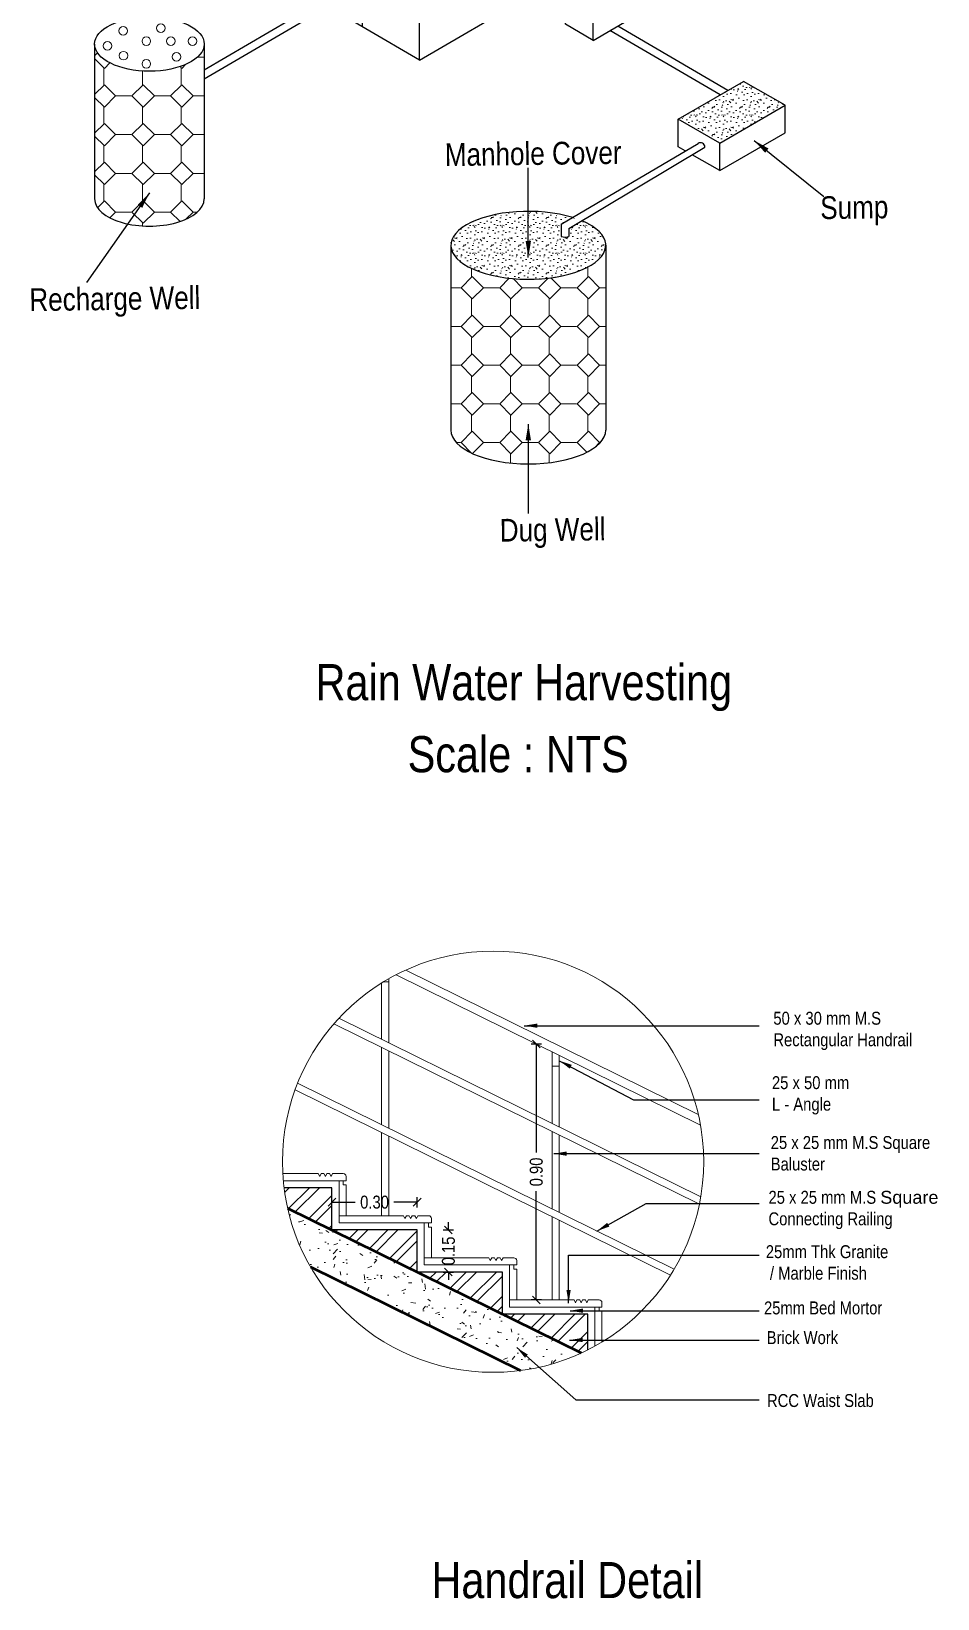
# Model space of a CAD drawing. Header units: metres. Extents: x -488 to 19274, y 1106 to 2071.
# Drawn here: x 19166.99 to 19175.76, y 1151.99 to 1167.17 of the extents above; entities that cross this region are included whole.
import ezdxf

# ---------------------------------------------------------------- set-up
doc = ezdxf.new("R2010")
doc.units = ezdxf.units.M
doc.header["$MEASUREMENT"] = 0
for name, color, linetype in [('arrow', 7, 'Continuous'), ('text', 6, 'Continuous'), ('WALL', 251, 'Continuous')]:
    doc.layers.add(name, color=color, linetype=linetype)
for name, color, linetype, lineweight in [('COL', 1, 'Continuous', 50), ('DA-Vehicles', 24, 'Continuous', 9), ('Dimenion', 24, 'Continuous', 13), ('Ele 5', 231, 'Continuous', 18), ('Hatch', 8, 'Continuous', 5), ('Leader', 30, 'Continuous', 5), ('Railing', 10, 'Continuous', 13)]:
    doc.layers.add(name, color=color, linetype=linetype, lineweight=lineweight)
doc.styles.get("Standard").update_dxf_attribs({"font": 'swissc.ttf', "height": 0.23})
doc.styles.add('STYLE4', font='arial.ttf')
doc.dimstyles.new('ND small', dxfattribs={"dimtxt": 0.15, "dimasz": 0.2, "dimexe": 0.15, "dimexo": 0, "dimgap": 0.1, "dimtad": 1, "dimzin": 0, "dimdsep": 46, "dimtxsty": 'STYLE4', "dimblk": 'OBLIQUE', "dimcen": 0.09, "dimclrd": 14, "dimclre": 14, "dimclrt": 7, "dimadec": 1, "dimazin": 0, "dimtfac": 1, "dimtofl": 0, "dimtmove": 1, "dimatfit": 3, "dimfxl": 0, "dimtolj": 1, "dimtzin": 0, "dimarcsym": 0})
doc.dimstyles.get("Standard").update_dxf_attribs({"dimtxt": 1, "dimasz": 0.18, "dimexe": 0.18, "dimexo": 0.0625, "dimgap": 0.09, "dimtad": 0, "dimtih": 1, "dimtoh": 1, "dimdec": 4, "dimzin": 0, "dimdsep": 46, "dimtxsty": 'Standard', "dimcen": 0.09, "dimadec": 0, "dimazin": 0, "dimtfac": 1, "dimtdec": 4, "dimtofl": 0, "dimtmove": 0, "dimatfit": 3, "dimfxl": 0, "dimtolj": 1, "dimtzin": 0, "dimarcsym": 0})
pattern_1 = [(0, (-156.892136906309, 158.7421730305815), (0, 0.3039213848969658), [0, -0.3039213848969658]), (0, (-156.8890976924603, 158.6358005458675), (0, 0.3039213848969658), [0, -0.3039213848969658]), (0, (-156.8799800509141, 158.7999180937119), (0, 0.3039213848969658), [0, -0.3039213848969658]), (338.1986, (-157.0380191710601, 158.7057024643939), (0.9117642376647086, -0.3039213576961994), [0.0327332449175579, -1.603933559781109]), (216.8699, (-157.0076270325698, 158.6935456089979), (0.9117641297159907, 0.6078428072562896), [0.0151960692448483, -1.50441085523998]), (130.6013, (-157.0197838879658, 158.6844279674511), (1.519607052507789, -1.823528010978329), [0.0280200320805758, -2.773996548517935]), (206.5651, (-157.1200779449818, 158.6479574012634), (-0.3039211289772003, -0.3039217828505272), [0.0067959860876811, -0.6727928971961076]), (326.3099, (-157.1261563726793, 158.6449181874144), (0.6078426353911303, -0.3039217904822396), [0.010958189453845, -1.08484616770418]), (108.4349, (-157.117038731134, 158.6388397597165), (-0.3039208996021998, 0.6078429018760266), [0.0096109059545968, -0.9514730032346106]), (225, (-156.9255682586481, 158.6175652627737), (-1e-16, -0.3039214789451199), [0.0128941686756387, -0.4169154048236541]), (0, (-156.9346859001953, 158.6084476212268), (0.3039213848969658, 0.3039213848969658), [0.018235283093818, -0.2856861018031478]), (135, (-156.9164506171009, 158.6084476212268), (-0.3039214789451199, 0), [0.0128941686756387, -0.4169154048236541]), (251.5651, (-156.9620388248349, 158.8120749491078), (0.3039208996022, 0.6078429018760263), [0.0096109059545967, -0.9514730032346068]), (0, (-156.9650780386846, 158.8029573075609), (0.3039213848969658, 0.3039213848969658), [0.0151960692448483, -0.2887253156521175]), (143.1301, (-156.9498819694399, 158.8029573075609), (-0.9117641297159907, 0.6078428072562903), [0.0151960692448483, -1.50441085523998]), (213.6900999999998, (-157.1231171588315, 158.8151141629567), (0.6078426353911301, 0.3039217904822396), [0.010958189453845, -1.084846167704179]), (341.5651, (-157.1322348003777, 158.8090357352588), (-0.6078429018760263, 0.3039208996022), [0.0192218119091935, -0.9418620972800136]), (126.8699, (-157.1139995172843, 158.8029573075609), (0.6078428072562896, -0.9117641297159907), [0.0151960692448483, -1.50441085523998]), (0, (-157.0349799572104, 158.8029573075609), (0, 0.3039213848969658), [0, -0.3039213848969658]), (0, (-157.117038731134, 158.7239377474876), (0, 0.3039213848969658), [0, -0.3039213848969658]), (0, (-157.0319407433617, 158.6114868350758), (0, 0.3039213848969658), [0, -0.3039213848969658]), (0, (-156.9498819694399, 158.7057024643939), (0, 0.3039213848969658), [0, -0.3039213848969658]), (0, (-157.0380191710601, 158.7573690998263), (0, 0.3039213848969658), [0, -0.3039213848969658]), (0, (-157.1048818757372, 158.7664867413733), (0, 0.3039213848969658), [0, -0.3039213848969658]), (0, (-157.0775289510966, 158.7482514582794), (0, 0.3039213848969658), [0, -0.3039213848969658]), (0, (-157.0896858064925, 158.6753103259041), (0, 0.3039213848969658), [0, -0.3039213848969658]), (0, (-157.162626938868, 158.6874671812999), (0, 0.3039213848969658), [0, -0.3039213848969658]), (0, (-157.1595877250183, 158.7573690998263), (0, 0.3039213848969658), [0, -0.3039213848969658]), (0, (-157.1687053665664, 158.8242318045037), (0, 0.3039213848969658), [0, -0.3039213848969658]), (0, (-157.0744897372478, 158.8363886598995), (0, 0.3039213848969658), [0, -0.3039213848969658]), (0, (-157.0076270325698, 158.8485455152954), (0, 0.3039213848969658), [0, -0.3039213848969658]), (0, (-156.9012545478563, 158.8363886598995), (0, 0.3039213848969658), [0, -0.3039213848969658]), (0, (-156.9741956802318, 158.7421730305815), (0, 0.3039213848969658), [0, -0.3039213848969658]), (0, (-157.004587818722, 158.7968788798629), (0, 0.3039213848969658), [0, -0.3039213848969658]), (0, (-156.9802741079293, 158.6509966151123), (0, 0.3039213848969658), [0, -0.3039213848969658]), (0, (-157.0714505233982, 158.6358005458675), (0, 0.3039213848969658), [0, -0.3039213848969658]), (0, (-156.9802741079293, 158.5689378411901), (0, 0.3039213848969658), [0, -0.3039213848969658]), (0, (-157.0805681649453, 158.587173124284), (0, 0.3039213848969658), [0, -0.3039213848969658]), (0, (-157.1778230081127, 158.5780554827371), (0, 0.3039213848969658), [0, -0.3039213848969658]), (0, (-157.1413524419249, 158.5628594134922), (0, 0.3039213848969658), [0, -0.3039213848969658]), (0, (-157.1383132280762, 158.6054084073779), (0, 0.3039213848969658), [0, -0.3039213848969658]), (0, (-156.9346859001953, 158.5567809857943), (0, 0.3039213848969658), [0, -0.3039213848969658]), (0, (-156.8982153340075, 158.6813887536021), (0, 0.3039213848969658), [0, -0.3039213848969658]), (0, (-156.9134114032522, 158.7725651690712), (0, 0.3039213848969658), [0, -0.3039213848969658]), (0, (-157.0532152403045, 158.5537417719454), (0, 0.3039213848969658), [0, -0.3039213848969658])]

# ---------------------------------------------------------------- blocks, each defined once
blk = doc.blocks.new('_OBLIQUE')
at = {"color": 0, "linetype": 'ByBlock'}
blk.add_line((-0.5, -0.5), (0.5, 0.5), dxfattribs=at)
blk = doc.blocks.new('*D71')
at = {"layer": 'Defpoints', "color": 0}
for p in [(2.610028297824101, 3.438582803842308), (2.610028297824101, 2.623095987368373), (3.215029856261025, 2.623095987368373)]:
    blk.add_point(p, dxfattribs=at)
at = {"layer": 'Dimenion', "color": 14, "lineweight": -2}
for p, q in [((3.115029856261025, 3.438582803842308), (3.315029856261026, 3.438582803842308)), ((3.215029856261025, 3.438582803842308), (3.215029856261025, 3.588582803842306)), ((3.115029856261025, 2.623095987368373), (3.315029856261026, 2.623095987368373)), ((3.215029856261025, 2.623095987368373), (3.215029856261025, 2.473095987368373))]:
    blk.add_line(p, q, dxfattribs=at)
at = {"layer": 'Dimenion', "color": 14, "lineweight": -2, "xscale": 0.15, "yscale": 0.15, "zscale": 0.15}
for p, rotation in [((3.215029856261025, 3.438582803842308), 270), ((3.215029856261025, 2.623095987368373), 90)]:
    blk.add_blockref('_OBLIQUE', p, dxfattribs=dict(at, rotation=rotation))
at = {"layer": 'Dimenion', "color": 3, "insert": (3.215029856261025, 3.030839395605337), "char_height": 0.25, "attachment_point": 5, "rotation": 90}
blk.add_mtext('\\A1;0.15', dxfattribs=at)
blk = doc.blocks.new('*D72')
at = {"layer": 'Defpoints', "color": 0}
for p in [(2.610028297824042, 3.975127706892377), (0.958667494464862, 3.438582803842308), (2.610028297824101, 3.438582803842477)]:
    blk.add_point(p, dxfattribs=at)
at = {"layer": 'Dimenion', "color": 14, "lineweight": -2}
for p, q in [((0.9586674944648168, 3.875127706892209), (0.9586674944648168, 4.075127706892208)), ((0.9586674944648066, 3.975127706892207), (1.410081184002543, 3.975127706892207)), ((2.610028297824042, 3.975127706892377), (2.158614608286308, 3.975127706892377)), ((2.610028297824055, 3.875127706892378), (2.610028297824055, 4.075127706892377))]:
    blk.add_line(p, q, dxfattribs=at)
at = {"layer": 'Dimenion', "color": 14, "lineweight": -2, "xscale": 0.15, "yscale": 0.15, "zscale": 0.15}
for p, rotation in [((0.9586674944648066, 3.975127706892207), 180.0000000000059), ((2.610028297824042, 3.975127706892377), 5.9167e-12)]:
    blk.add_blockref('_OBLIQUE', p, dxfattribs=dict(at, rotation=rotation))
at = {"layer": 'Dimenion', "color": 3, "insert": (1.784347896144426, 3.975127706892293), "char_height": 0.25, "attachment_point": 5}
blk.add_mtext('\\A1;0.30', dxfattribs=at)
blk = doc.blocks.new('*D73')
at = {"layer": 'Defpoints', "color": 0}
for p in [(4.916650159979326, 7.039175884511902), (5.288918159693822, 7.039175884511902), (5.288918159693822, 2.08283597145609)]:
    blk.add_point(p, dxfattribs=at)
at = {"layer": 'Dimenion', "color": 14, "lineweight": -2}
for p, q in [((5.016650159979326, 7.039175884511902), (4.816650159979324, 7.039175884511902)), ((4.916650159979326, 7.039175884511902), (4.916650159979326, 4.935272640125878)), ((4.916650159979326, 2.08283597145609), (4.916650159979326, 4.186739215842115)), ((5.016650159979326, 2.08283597145609), (4.816650159979324, 2.08283597145609))]:
    blk.add_line(p, q, dxfattribs=at)
at = {"layer": 'Dimenion', "color": 14, "lineweight": -2, "xscale": 0.15, "yscale": 0.15, "zscale": 0.15}
for p, rotation in [((4.916650159979326, 7.039175884511902), 90), ((4.916650159979326, 2.08283597145609), 270)]:
    blk.add_blockref('_OBLIQUE', p, dxfattribs=dict(at, rotation=rotation))
at = {"layer": 'Dimenion', "color": 3, "insert": (4.916650159979326, 4.561005927983996), "char_height": 0.25, "attachment_point": 5, "rotation": 90}
blk.add_mtext('\\A1;0.90', dxfattribs=at)
blk = doc.blocks.new('zw$6D23')
at = {"layer": 'Hatch'}
h = blk.add_hatch(dxfattribs=at)
h.set_pattern_fill('CONC', color=256, scale=0.3039213848969658)
h.set_pattern_definition(pattern_1)
h.paths.add_polyline_path([(6.083450256663128, 6.065638423330796), (6.387371641559183, 5.888198710196946), (6.922788276118808, 6.200793278280683), (6.61886689122184, 6.378232991414706), (6.264047915178707, 6.171077521440708), (6.201679117529237, 6.134664481380611)])
h = blk.add_hatch(dxfattribs=at)
h.set_pattern_fill('OCTAGON', color=256, scale=0.4254899388557523)
h.set_pattern_definition([(315, (-157.1808622219614, 158.6710554265156), (0.4254900705231679, -1e-16), [0.1745027847033988, -0.4272310436855502]), (0, (-157.0574701396935, 158.5476633442474), (0.4254899388557523, 0.4254899388557523), [0.1787057743194159, -0.2467841645363362]), (44.99999999999999, (-156.8787643653741, 158.5476633442474), (0, 0.4254900705231679), [0.1745027847033988, -0.4272310436855502]), (135, (-156.7553722831062, 158.849761200835), (-0.4254900705231679, 0), [0.1745027847033988, -0.4272310436855502]), (225, (-157.0574701396935, 158.9731532831032), (-1e-16, -0.4254900705231679), [0.1745027847033988, -0.4272310436855502]), (270, (-157.1808622219614, 158.849761200835), (0.4254899388557523, -0.4254899388557523), [0.1787057743194159, -0.2467841645363362])])
edge = h.paths.add_edge_path()
edge.add_ellipse((1.50967936757479, 5.543753270475629), major_axis=(-0.6017643420959979, 0), ratio=0.4970986288334727, start_angle=0, end_angle=180)
edge.add_line((2.11144370967031, 5.543753270475629), (2.11144370967031, 5.259710633498059))
edge.add_line((2.11144370967031, 5.259710633498059), (2.11144370967031, 5.161170895810244))
edge.add_line((2.11144370967031, 5.161170895810129), (2.11144370967031, 3.841793515052556))
edge.add_ellipse((1.50967936757479, 3.841793510550076), major_axis=(0.6017643420959979, 0), ratio=0.4970986288334727, start_angle=-179.99999999999875, end_angle=719.9999999999999, ccw=False)
edge.add_line((0.9079150254783596, 3.841793515052613), (0.9079150254783596, 5.543753270475575))
h = blk.add_hatch(dxfattribs=at)
h.set_pattern_fill('CONC', color=256, scale=0.3039213848969658)
h.set_pattern_definition(pattern_1)
h.paths.add_polyline_path([(7.318821315901912, 4.717009055533051), (7.779091100609548, 4.456183529166278), (8.496914201616164, 4.873010363791195), (8.03664441690762, 5.133835890157794), (7.865014389542919, 5.034173451135329), (7.780395774781937, 4.985036958743846)])
h = blk.add_hatch(dxfattribs=at)
h.set_pattern_fill('CONC', color=256, scale=0.3039213848969658)
h.set_pattern_definition(pattern_1)
edge = h.paths.add_edge_path()
edge.add_ellipse((5.673278311295687, 3.332007640209752), major_axis=(0.8509798777114902, 0), ratio=0.4383677083674057, start_angle=359.9999999999999, end_angle=406.1191671046776)
edge.add_line((6.263144156609997, 3.600890056198268), (6.11970278183162, 3.514844352484658))
edge.add_line((6.11970278183162, 3.514844352484515), (6.11970278183162, 3.430242141847143))
edge.add_ellipse((6.077153787946372, 3.549904161349672), major_axis=(-0.1270016369661487, 0), ratio=1, start_angle=70.42581231165138, end_angle=109.57418768834859, ccw=False)
edge.add_line((6.034604794061124, 3.430242141847143), (6.034604794061124, 3.562556598820576))
edge.add_line((6.034604794061124, 3.562556598820633), (6.161442461016122, 3.637566761269621))
edge.add_ellipse((5.673278311295687, 3.332007640209752), major_axis=(0.8509798777114902, 0), ratio=0.4383677083674057, start_angle=54.99489198729069, end_angle=180)
edge.add_ellipse((5.673278311295687, 3.332007640209752), major_axis=(0.8509798777114902, 0), ratio=0.4383677083674057, start_angle=180, end_angle=359.9999999999999)
h = blk.add_hatch(dxfattribs=at)
h.set_pattern_fill('OCTAGON', color=256, scale=0.4254899388557523)
h.set_pattern_definition([(315, (-157.8194239524846, 159.1161136023346), (0.4254900705231679, -1e-16), [0.1745027847033988, -0.4272310436855502]), (0, (-157.6960318702158, 158.9927215200665), (0.4254899388557523, 0.4254899388557523), [0.1787057743194159, -0.2467841645363362]), (44.99999999999999, (-157.5173260958971, 158.9927215200665), (0, 0.4254900705231679), [0.1745027847033988, -0.4272310436855502]), (135, (-157.3939340136285, 159.294819376654), (-0.4254900705231679, 0), [0.1745027847033988, -0.4272310436855502]), (225, (-157.6960318702158, 159.4182114589222), (-1e-16, -0.4254900705231679), [0.1745027847033988, -0.4272310436855502]), (270, (-157.8194239524846, 159.294819376654), (0.4254899388557523, -0.4254899388557523), [0.1787057743194159, -0.2467841645363362])])
edge = h.paths.add_edge_path()
edge.add_ellipse((5.673278311295687, 3.332007640209752), major_axis=(0.8509798777114902, 0), ratio=0.4383677083674057, start_angle=180, end_angle=359.9999999999999)
edge.add_line((6.524258189007014, 3.332007640209752), (6.524258189007014, 1.301812789098049))
edge.add_ellipse((5.673278311295687, 1.301812789098049), major_axis=(-0.8509798777114902, 0), ratio=0.4383677083674057, start_angle=1.1368683772161603e-13, end_angle=180, ccw=False)
edge.add_line((4.822298433584363, 1.301812789098049), (4.822298433584363, 3.332007640209752))
for p, q in [((3.094038007762718, 10.65025480661231), (4.644280986137346, 11.55533974976006)), ((4.035971142337984, 11.57323092236675), (5.697480507611544, 10.55343889959099)), ((3.739151427582328, 11.39993740747732), (5.400660792855886, 10.38014538470165)), ((3.41351506319188, 10.46373316027453), (4.955771115181049, 11.36415506226382)), ((3.442331712825761, 11.22664389258798), (5.103841078099321, 10.20685186981231)), ((3.145511998069196, 11.05335037769865), (4.807021363342752, 10.03355835492297)), ((3.732992118621041, 10.27721151393683), (5.267261244223847, 11.17297037476771)), ((2.848692283313537, 10.88005686280922), (4.510201648587099, 9.860264840033553)), ((4.052469174050202, 10.09068986759916), (5.578751373267547, 10.98178568727147)), ((4.371946229479362, 9.904168221261473), (5.890241502311253, 10.79060099977533))]:
    blk.add_line(p, q, dxfattribs=at)
for centre in [(1.222233689544735, 5.688451825759272), (1.634524683310701, 5.717595469884031), (1.049478121150059, 5.524215266330942), (1.476053728686563, 5.576160706302687), (1.74611387097957, 5.576160706302687), (1.983328860831534, 5.576160706302687), (1.225472856452142, 5.416243036084295), (1.476053728686563, 5.326214710782292), (1.80779265953606, 5.403793837936888)]:
    blk.add_circle(centre, 0.0474429979703879, dxfattribs=at)
at = {"layer": 'WALL'}
for p, q in [((2.290439150587189, 11.11942334090417), (4.332790857094551, 12.31181821316443)), ((4.332790857094551, 12.31181821316443), (6.466318979071728, 11.00231313023582)), ((4.332790857094551, 12.31181821316443), (4.332790857094551, 11.7465244372562)), ((2.774560952333558, 10.83677645295006), (4.332790857094551, 11.7465244372562)), ((4.332790857094551, 11.7465244372562), (5.994300222367201, 10.72673241448041)), ((2.290439150587189, 6.645700555220827), (2.290439150587189, 11.11942334090417)), ((4.478673121845532, 9.841857406339583), (2.290439150587189, 11.11942334090417)), ((4.478673121845532, 9.841857406339583), (6.466318979071728, 11.00231313023582)), ((6.466318979071728, 6.528590344552356), (6.466318979071728, 11.00231313023582)), ((2.71433632083881, 10.30664387946757), (2.290439150587189, 10.55412956499577)), ((2.819686702427133, 10.36189375123103), (2.786870238913251, 10.36189375123103)), ((2.819686702427133, 10.28970337849068), (2.819686702427133, 10.36189375123103)), ((6.054581084821618, 10.1966326705575), (6.466318979071728, 10.43701935432739)), ((2.697693806348978, 6.309391601933497), (2.697693806348978, 10.26667197031557)), ((2.780070756443818, 6.359836854928714), (2.780070756443818, 10.25238659280089)), ((4.478673121845532, 9.27656363043124), (2.788033792946404, 10.26361677127676)), ((5.949228282625882, 10.17969601575078), (5.949228282625882, 10.25188638849113)), ((5.949228282625882, 10.25188638849113), (5.982044746139763, 10.25188638849113)), ((4.478673121845532, 9.27656363043124), (5.980884093223722, 10.15360584290465)), ((5.755142938412062, 6.113381415818906), (5.755142938412062, 10.02181042559385)), ((5.98612319093354, 6.248235597800714), (5.98612319093354, 10.14467451338586)), ((6.071221178704943, 6.288568705296456), (6.071221178704943, 10.15666460757575)), ((3.335928714632245, 6.035307942040018), (3.335928714632245, 9.943736951814882)), ((4.478673121845532, 5.368134620656205), (4.478673121845532, 9.841857406339583)), ((5.220241300992711, 5.801087520703076), (5.220241300992711, 9.709516530478112)), ((3.852595068957267, 5.733660429712131), (3.852595068957267, 9.642089439487163)), ((3.852595068957267, 9.055583063535636), (3.335928714632245, 9.357230575863351)), ((3.414948274705238, 8.593163875865683), (3.414948274705238, 9.311096250448484)), ((5.220241300992711, 9.123010154526582), (5.755142938412062, 9.435304049642326)), ((5.657888095244743, 8.547974123784853), (5.657888095244743, 9.378523341439433)), ((3.560830539455308, 8.50799281356143), (3.560830539455308, 9.225925188144203)), ((3.70671280420629, 8.422821751257146), (3.70671280420629, 9.14075412583992)), ((5.36612356574369, 8.377631999176117), (5.36612356574369, 9.208181216830862)), ((5.512005830494672, 8.462803061480486), (5.512005830494672, 9.29335227913515)), ((3.852595068957267, 8.337650688952692), (3.335928714632245, 8.63929820128058)), ((5.220241300992711, 8.292460936871832), (5.755142938412062, 8.604754831987577)), ((5.220241300992711, 7.229913717176798), (5.755142938412062, 7.542207612292713)), ((5.657888095244743, 6.654877686435043), (5.657888095244743, 7.485426904089791)), ((3.852595068957267, 7.049869783114048), (3.335928714632245, 7.351517295441936)), ((3.414948274705238, 6.587450595444096), (3.414948274705238, 7.305382970027067)), ((5.36612356574369, 6.484535561826505), (5.36612356574369, 7.315084779481168)), ((5.512005830494672, 6.56970662413076), (5.512005830494672, 7.400255841785508)), ((3.560830539455308, 6.502279533139813), (3.560830539455308, 7.220211907722782)), ((3.70671280420629, 6.417108470835558), (3.70671280420629, 7.135040845418416)), ((4.478673121845532, 5.368134620656205), (2.290439150587189, 6.645700555220827)), ((3.852595068957267, 6.331937408531273), (3.335928714632245, 6.633584920858965)), ((5.220241300992711, 6.399364499522221), (5.755142938412062, 6.711658394637962)), ((6.071221178704943, 6.297918717478236), (6.466318979071728, 6.528590344552356)), ((6.083450256663128, 6.065638423330796), (6.61886689122184, 6.378232991414706)), ((6.922788276118808, 6.200793278280683), (6.61886689122184, 6.378232991414706)), ((3.303523360652433, 5.955687559816793), (2.697693806348978, 6.309391601933497)), ((4.478673121845532, 5.368134620656205), (5.98612319093354, 6.248235597800714)), ((5.993024536040138, 6.225908992161746), (6.201679117529237, 6.134664481380611)), ((6.074864196116322, 6.282999498888387), (6.292635812301342, 6.187768114852218)), ((6.083450256663128, 5.761717038433888), (6.083450256663128, 6.065638423330796)), ((6.387371641559183, 5.888198710196946), (6.083450256663128, 6.065638423330796)), ((6.387371641559183, 5.888198710196858), (6.922788276118808, 6.200793278280683)), ((6.922788276118808, 5.896871893383772), (6.922788276118808, 6.200793278280683)), ((2.11144370967031, 5.161170895810129), (3.472303691822162, 5.955687559816793)), ((2.11144370967031, 5.259710633498059), (3.303523360652433, 5.955687559816793)), ((6.387371641559183, 5.584277325299865), (6.922788276118808, 5.896871893383772)), ((6.387371641559183, 5.584277325299865), (6.387371641559183, 5.888198710196946)), ((6.387371641559183, 5.584277325299865), (6.083450256663128, 5.761717038433888)), ((7.780395774781937, 4.985036958743846), (6.570689793254132, 5.691304740497853)), ((7.865014389542919, 5.034173451135329), (6.655079958839451, 5.74057460934182)), ((0.9079150254783596, 5.543753270475629), (0.9079150254783596, 3.841793510550076)), ((2.11144370967031, 5.543753270475629), (2.11144370967031, 3.841793510550076)), ((7.318821315901912, 4.717009055533051), (8.03664441690762, 5.133835890157794)), ((8.496914201616164, 4.873010363791195), (8.03664441690762, 5.133835890157794)), ((7.779091100609548, 4.456183529166278), (8.496914201616164, 4.873010363791108)), ((8.496914201616164, 4.569088978894113), (8.496914201616164, 4.873010363791195)), ((7.318821315901912, 4.413087670636173), (7.318821315901912, 4.717009055533051)), ((7.779091100609548, 4.456183529166278), (7.318821315901912, 4.717009055533051)), ((7.779091100609548, 4.152262144269399), (8.496914201616164, 4.569088978894113)), ((6.034604794061124, 3.562556598820633), (7.539606586423358, 4.452595272992566)), ((6.11970278183162, 3.514844352484515), (7.614497218931318, 4.411521754291329)), ((7.397454054652371, 4.368528096760598), (7.318821315901912, 4.413087670636173)), ((7.779091100609548, 4.152262144269399), (7.472207456277827, 4.326166864339172)), ((7.779091100609548, 4.152262144269399), (7.779091100609548, 4.456183529166278)), ((6.034604794061124, 3.562556598820633), (6.034604794061124, 3.430242141847143)), ((6.11970278183162, 3.514844352484515), (6.11970278183162, 3.430242141847143)), ((4.822298433584363, 3.332007640209752), (4.822298433584363, 1.301812789098049)), ((6.524258189007014, 3.332007640209752), (6.524258189007014, 1.301812789098049))]:
    blk.add_line(p, q, dxfattribs=at)
for centre, radius, start, end in [((2.824420331960936, 10.23735926900184), 0.1300724673092113, 106.7793017699154, 166.9761460218706), ((2.868709610858786, 10.19797329873273), 0.1040079472130441, 118.1211907384288, 148.4552213736966), ((5.900205374194229, 10.08796593599302), 0.1040079472130441, 35.38553867185838, 61.87880926157118), ((5.944494653092987, 10.12735190626196), 0.1300724673092113, 13.02385397812935, 73.22069823008462), ((5.980044763236037, 10.14467451338586), 0.0060784276978301, 359.9999999996726, 35.385538672304), ((6.023258572532541, 6.247484527171338), 0.0371429761004503, 178.8413392009759, 215.5123151587701), ((6.077299606403358, 6.288568705296456), 0.0060784276980029, 180.0000000004885, 246.3802728950532), ((7.564861768324588, 4.409831860048398), 0.0496642094417663, 1.949945493502032, 120.565214963929), ((6.077153787946372, 3.549904161349672), 0.1270016369661487, 250.4258123114922, 289.5741876885076)]:
    blk.add_arc(centre, radius, start, end, dxfattribs=at)
blk.add_ellipse((1.50967936757479, 5.543753270475629), major_axis=(-0.6017643420959979, 0), ratio=0.4970986288334727, dxfattribs=at)
for centre, major_axis, ratio, start_param, end_param in [((1.50967936757479, 3.841793510550076), (-0.6017643420959979, 0), 0.4970986288334727, 6.283185292128071, 9.424777975820895), ((5.673278311295687, 3.332007640209752), (0.8509798777114902, 0), 0.4383677083674057, 0.95984193695687, 7.088116621433669), ((5.673278311295687, 1.301812789098049), (0.8509798777114902, 0), 0.4383677083674057, 3.141592653589792, 6.283185307179584)]:
    blk.add_ellipse(centre, major_axis=major_axis, ratio=ratio, start_param=start_param, end_param=end_param, dxfattribs=at)
at = {"layer": 'text', "char_height": 0.25, "width": 3.901121130902156, "attachment_point": 1, "rotation": 0.7588106622187504}
for s, insert in [('{\\W8.97348;  }Terrace', (4.618377688621877, 11.63236237764084)), ('{\\W5.81123;  }Rain Water Pipe', (6.049803598000835, 9.256558226281356)), ('{\\W6.32937;  }Filter Chamber', (6.807199294145902, 6.072232715698843)), ('{\\W6.12152;  }Manhole Cover', (3.77922848878279, 4.439411452263244)), ('{\\W9.63574;  }Sump', (7.345152822985253, 3.849058206814902)), ('{\\W6.40682;  }Recharge Well', (-0.8312857477476427, 2.844992531979243)), ('{\\W8.49358;  }Dug Well', (4.005179424827471, 0.3066794206663133))]:
    blk.add_mtext(s, dxfattribs=dict(at, insert=insert))
at = {"layer": 'arrow'}
for points in [[(4.826786158077084, 11.05407857856824), (6.072057511517414, 11.52231867706945)], [(5.965246218259379, 9.195167076069085), (6.950645554923537, 9.195167076069085)], [(6.816813315672334, 5.977172902585323), (7.802212652337401, 5.977172902585323)], [(8.15367350078486, 4.485113840669384), (8.921592570782195, 3.867609059608128)], [(5.673278311295687, 3.198468069119256), (5.673278311295687, 4.18386740578367)], [(1.50967936757479, 3.907752987310541), (0.8176778993192781, 2.922353650645958)], [(5.673278311295687, 1.367772265858519), (5.673278311295687, 0.3823729291939344)]]:
    blk.add_leader(points, dimstyle='Standard', override={"dimtad": 0}, dxfattribs=at)
blk = doc.blocks.new('zw$D534')
at = {"layer": 'Hatch'}
h = blk.add_hatch(dxfattribs=at)
h.set_pattern_fill('ANSI32', color=256, scale=1.100907202237521)
h.set_pattern_definition([(44.99999999999999, (0.0313833429954684, 1.054817041079928), (-0.2919221055597234, 0.2919221055597235), []), (44.99999999999999, (0.2259980797107346, 1.054817041079928), (-0.2919221055597234, 0.2919221055597235), [])])
h.paths.add_polyline_path([(2.610028297824101, 2.623095987370644), (2.610028297824101, 3.438582803842308), (0.9586674944685, 3.43858280384137)])
h.paths.add_polyline_path([(4.261389101179701, 1.807609170897761), (4.261389101179701, 2.623095987370644), (2.610028297824101, 2.623095987369707)])
h.paths.add_polyline_path([(4.261389101179701, 1.807609170897761), (5.912749904540759, 1.807609170897761), (5.912749904540759, 1.116006225493862, -0.0086390332892758), (5.785793164054666, 1.054817041080865)])
h.paths.add_polyline_path([(0.0313833429954684, 4.25406962031505), (0.9586674944730476, 4.25406962031505), (0.9586674944730476, 3.43858280384043), (0.0997008173280847, 3.862763878972002, -0.0243620453872066)])
h = blk.add_hatch(dxfattribs=at)
h.set_pattern_fill('AR-CONC', color=256, scale=0.1100907202237523)
h.set_pattern_definition([(50, (0.0997008173280847, 0.7150189886414183), (0.7898321155739417, -0.0692122024715278), [0.0825680401678143, -0.9082484418459568]), (355, (0.0997008173280847, 0.7150189886414183), (-0.1530150215871987, 0.8278549840576284), [0.0660544321342514, -0.7265987534767655]), (100.45, (0.1657552494607444, 0.7095144526303728), (0.6369406071804024, 0.7589344794324658), [0.0704580609432012, -0.7717359487685013]), (46.18000000000001, (0.0997008173280847, 0.9352004290892352), (1.174818252392437, -0.1829153338996766), [0.1238520602517213, -1.362372662768934]), (96.64000000000001, (0.1976815583293501, 0.9197877282579441), (1.028880267316359, 1.072947292387887), [0.1056870914148022, -1.158154376753874]), (351.1800000000002, (0.0997008173280847, 0.9352004290892352), (1.028722075731357, 1.072551613139064), [0.0990816482013768, -1.089898130215142]), (20.99999999999999, (0.2097915375534285, 0.8801550689773305), (0.6572479920159365, -0.4434525642658839), [0.0825680401678142, -0.9082484418459564]), (326, (0.2097915375534285, 0.8801550689773305), (0.2675221070714918, 0.798241438218047), [0.0660544321342514, -0.7265987534767651]), (71.45000000000002, (0.2648368976615529, 0.8427242241010899), (0.9250195440828176, 0.3549841182526111), [0.0704580609432015, -0.7717359487685039]), (37.50000000000001, (0.0997008173280847, 0.7150189886414183), (0.0129237928226058, 0.3665462068328778), [0, -0.7177914958588651, 0, -0.737607825499141, 0, -0.7299014750834779]), (7.499999999999999, (0.0997008173280847, 0.7150189886414183), (0.2896151484593552, 0.4342106942581215), [0, -0.4205465512547339, 0, -0.7012778878253018, 0, -0.2779790685649744]), (327.5, (-0.1458014887712125, 0.7150189886414183), (0.5876889646981857, -0.0248308207379222), [0, -0.2752268005593808, 0, -0.8587076177452679, 0, -1.139438954315836]), (317.5, (-0.2558922089965563, 0.7150189886414183), (0.6420338540743451, 0.1102062960295086), [0, -0.3577948407271951, 0, -0.570269930759037, 0, -0.8091667936445794])])
h.paths.add_polyline_path([(0.0997008173280847, 3.862763878972002), (0.9586674944730476, 3.43858280384043), (2.610028297824101, 2.623095987369707), (4.261389101179701, 1.807609170896824), (5.785793164054666, 1.054817041080865, -0.0754982307934844), (4.609121089521977, 0.7150189886423562), (0.5451828393843245, 2.721902075131167, -0.0754982307933161)])
at = {"layer": 'COL'}
for p, q in [((0.0997008173280847, 3.862763878972002), (5.785793164054666, 1.054817041080865)), ((0.5451828393843245, 2.72190207513023), (4.609121089521977, 0.7150189886423562))]:
    blk.add_line(p, q, dxfattribs=at)
at = {"layer": 'DA-Vehicles'}
blk.add_circle((4.078685184002096, 4.759065301474152), 4.07868518400229, dxfattribs=at)
at = {"layer": 'Ele 5'}
for p, q in [((1.95699560675257, 8.24246969487561), (2.059574696705567, 8.24246969487561)), ((2.059574696705567, 8.24246969487561), (2.059574696705567, 8.30291429237306)), ((0.996761017800054, 7.430659631449942), (8.073459972240016, 3.935993481107574)), ((1.092244167318312, 7.536985905820299), (8.099841831464797, 4.076443849449873)), ((5.224682903140092, 6.611496061933253), (5.224682903140092, 6.886722862491608)), ((5.362296303416766, 6.611496061933253), (5.362296303416766, 6.818765627786888)), ((5.224682903140092, 6.611496061933253), (5.362296303416766, 6.611496061933253)), ((0.2447420765338393, 6.150666206503358), (7.514264845901378, 2.560778419159416)), ((0.2940951594728176, 6.279772760665934), (7.586776771706353, 2.678448507709529)), ((0.0064770493791002, 4.529296420872441), (0.6944497659287663, 4.529296420872441)), ((1.233894295027311, 4.391683020591242), (0.0165794382237437, 4.391683020591242)), ((0.6944497659287663, 4.529296420872441), (0.721972445985557, 4.474251060759597)), ((0.721972445985557, 4.474251060759597), (0.7494951260414382, 4.529296420872441)), ((0.7494951260414382, 4.529296420872441), (0.8045404861541101, 4.529296420872441)), ((0.8045404861541101, 4.529296420872441), (0.8320631662109008, 4.474251060759597)), ((0.8320631662109008, 4.474251060759597), (0.8595858462676915, 4.529296420872441)), ((0.8595858462676915, 4.529296420872441), (0.9146312063803634, 4.529296420872441)), ((0.9146312063803634, 4.529296420872441), (0.9421538864362446, 4.474251060759597)), ((0.9421538864362446, 4.474251060759597), (0.9696765664930352, 4.529296420872441)), ((0.9696765664930352, 4.529296420872441), (1.178848934914639, 4.529296420872441)), ((1.096280894750631, 3.576196204120377), (1.096280894750631, 4.391683020591242)), ((1.178848934914639, 4.309114980425873), (1.178848934914639, 4.391683020593259)), ((1.233894295027311, 4.309114980425873), (1.178848934914639, 4.309114980425873)), ((1.233894295027311, 4.474251060760847), (1.233894295027311, 4.391683020593259)), ((1.233894295027311, 3.713809604399556), (1.233894295027311, 4.309114980425873)), ((1.096280894750631, 3.713809604400636), (2.345810569279819, 3.713809604400636)), ((2.345810569279819, 3.713809604400636), (2.373333249335701, 3.658764244287795)), ((2.373333249335701, 3.658764244287795), (2.40085592939249, 3.713809604400636)), ((2.40085592939249, 3.713809604400636), (2.455901289505163, 3.713809604400636)), ((2.455901289505163, 3.713809604400636), (2.483423969561953, 3.658764244287795)), ((2.483423969561953, 3.658764244287795), (2.510946649617835, 3.713809604400636)), ((2.510946649617835, 3.713809604400636), (2.565992009730504, 3.713809604400636)), ((2.565992009730504, 3.713809604400636), (2.593514689787298, 3.658764244287795)), ((2.593514689787298, 3.658764244287795), (2.621037369844088, 3.713809604400636)), ((2.621037369844088, 3.713809604400636), (2.830209738265692, 3.713809604400636)), ((2.885255098378364, 3.658764244289044), (2.885255098378364, 3.576196204121456)), ((2.885255098378364, 3.576196204119439), (1.096280894750631, 3.576196204119439)), ((2.747641698100778, 2.760709387648574), (2.747641698100778, 3.576196204119439)), ((2.830209738265692, 3.493628163954069), (2.830209738265692, 3.576196204121456)), ((2.885255098378364, 3.493628163954069), (2.830209738265692, 3.493628163954069)), ((2.885255098378364, 2.898322787927752), (2.885255098378364, 3.493628163954069)), ((2.747641698100778, 2.898322787929001), (3.99717137263542, 2.898322787929001)), ((4.536615901733966, 2.76070938764778), (2.747641698100778, 2.76070938764778)), ((3.99717137263542, 2.898322787929001), (4.024694052691301, 2.843277427816134)), ((4.024694052691301, 2.843277427816134), (4.052216732748092, 2.898322787929001)), ((4.052216732748092, 2.898322787929001), (4.107262092860763, 2.898322787929001)), ((4.107262092860763, 2.898322787929001), (4.134784772917552, 2.843277427816134)), ((4.134784772917552, 2.843277427816134), (4.162307452973434, 2.898322787929001)), ((4.162307452973434, 2.898322787929001), (4.217352813086105, 2.898322787929001)), ((4.217352813086105, 2.898322787929001), (4.244875493142898, 2.843277427816134)), ((4.244875493142898, 2.843277427816134), (4.27239817319969, 2.898322787929001)), ((4.27239817319969, 2.898322787929001), (4.481570541621294, 2.898322787929001)), ((4.399002501457288, 1.945222571176913), (4.399002501457288, 2.76070938764778)), ((4.481570541621294, 2.678141347482409), (4.481570541621294, 2.760709387649825)), ((4.536615901733966, 2.843277427817383), (4.536615901733966, 2.760709387649825)), ((4.536615901733966, 2.678141347482409), (4.481570541621294, 2.678141347482409)), ((4.536615901733966, 2.08283597145609), (4.536615901733966, 2.678141347482409)), ((4.399002501457288, 2.08283597145609), (5.648532175995567, 2.08283597145609)), ((6.187976705095023, 1.945222571176913), (4.399002501457288, 1.945222571176913)), ((5.648532175995567, 2.08283597145609), (5.67605485605236, 2.02779061134322)), ((5.67605485605236, 2.02779061134322), (5.703577536108241, 2.08283597145609)), ((5.703577536108241, 2.08283597145609), (5.758622896221823, 2.08283597145609)), ((5.758622896221823, 2.08283597145609), (5.786145576277704, 2.02779061134322)), ((5.786145576277704, 2.02779061134322), (5.813668256334492, 2.08283597145609)), ((5.813668256334492, 2.08283597145609), (5.868713616447164, 2.08283597145609)), ((5.868713616447164, 2.08283597145609), (5.896236296503957, 2.02779061134322)), ((5.896236296503957, 2.02779061134322), (5.923758976559838, 2.08283597145609)), ((5.923758976559838, 2.08283597145609), (6.132931344981443, 2.08283597145609)), ((6.050363304817437, 1.188608997569813), (6.050363304817437, 1.945222571176913)), ((6.132931344981443, 1.862654531009524), (6.132931344981443, 1.945222571176913)), ((6.187976705095023, 1.862654531009524), (6.132931344981443, 1.862654531009524)), ((6.187976705095023, 2.027790611344499), (6.187976705095023, 1.945222571176913)), ((6.187976705095023, 1.268139620620758), (6.187976705095023, 1.862654531009524))]:
    blk.add_line(p, q, dxfattribs=at)
for centre in [(1.178848934914639, 4.474251060759286), (2.830209738265692, 3.658764244287481), (4.481570541621294, 2.84327742781582), (6.132931344981443, 2.027790611342908)]:
    blk.add_arc(centre, 0.0550453601131696, 1.628444e-09, 90, dxfattribs=at)
at = {"layer": 'Railing'}
for p, q in [((1.92196129642798, 7.127249051938577), (1.92196129642798, 8.220887784353522)), ((2.059574696705567, 7.059291817233884), (2.059574696705567, 8.24246969487561)), ((2.201064090153522, 8.379867955322965), (8.095065461363447, 5.469249994234273)), ((2.388937747441559, 8.471264976980901), (8.053429814568517, 5.673984943834228)), ((1.92196129642798, 5.475888248588859), (1.92196129642798, 6.973770604966602)), ((2.059574696705567, 5.407931013883994), (2.059574696705567, 6.905813370261737)), ((5.224682903140092, 5.496275418993889), (5.224682903140092, 6.611496061933253)), ((5.362296303416766, 5.428318184289024), (5.362296303416766, 6.611496061933253)), ((1.92196129642798, 3.713809604400636), (1.92196129642798, 5.322409801616882)), ((2.059574696705567, 3.713809604400636), (2.059574696705567, 5.254452566912022)), ((5.224682903140092, 3.844914615644171), (5.224682903140092, 5.342796972021887)), ((5.362296303416766, 3.77695738093945), (5.362296303416766, 5.274839737317023)), ((5.224682903140092, 2.082835971458138), (5.224682903140092, 3.691436168672169)), ((5.362296303416766, 2.082835971458138), (5.362296303416766, 3.623478933967305))]:
    blk.add_line(p, q, dxfattribs=at)
at = {"layer": 'WALL'}
for p, q in [((0.9586674944730476, 4.254069620314112), (0.0313833429954684, 4.254069620314112)), ((0.9586674944730476, 3.438582803842308), (0.9586674944730476, 4.254069620314112)), ((2.610028297824101, 3.438582803842308), (0.9586674944730476, 3.438582803842308)), ((2.610028297824101, 2.623095987370644), (2.610028297824101, 3.438582803842308)), ((4.261389101179701, 2.623095987370644), (2.610028297824101, 2.623095987370644)), ((4.261389101179701, 1.807609170897761), (4.261389101179701, 2.623095987370644)), ((5.912749904540759, 1.807609170897761), (4.261389101179701, 1.807609170897761)), ((5.912749904540759, 1.116006225493862), (5.912749904540759, 1.807609170897761))]:
    blk.add_line(p, q, dxfattribs=at)
at = {"layer": 'text', "char_height": 0.25, "width": 6.732141717165102, "attachment_point": 1}
for s, insert in [('50 x 30 mm M.S \\PRectangular Handrail ', (9.506462841427492, 7.663286448917631)), ('25 x 50 mm \\PL - Angle', (9.479102365169638, 6.415527107809992)), ('25 x 25 mm M.S Square\\PBaluster', (9.455495505256293, 5.256286451651249)), ('25 x 25 mm M.S {\\fArial|b0|i0|c0|p34;Square}\\PConnecting Railing', (9.412651372859727, 4.195028754597416)), ('25mm Thk Granite\\P / Marble Finish', (9.360718092540992, 3.141386859705221)), ('25mm Bed Mortor', (9.325582756926453, 2.052873838761598)), ('Brick Work', (9.376944107448253, 1.477525719991263)), ('RCC Waist Slab', (9.383101045147669, 0.2585266030013713))]:
    blk.add_mtext(s, dxfattribs=dict(at, insert=insert))
at = {"layer": 'Dimenion'}
for p1, p2, distance, text, picture, middle in [((5.288918159693822, 2.08283597145609), (5.288918159693822, 7.039175884511902), 0.372267999714496, '0.90', '*D73', (4.916650159979326, 4.561005927983996)), ((0.958667494464862, 3.438582803842308), (2.610028297824101, 3.438582803842477), 0.5365449030499003, '0.30', '*D72', (1.784347896144426, 3.975127706892293)), ((2.610028297824101, 3.438582803842308), (2.610028297824101, 2.623095987368373), 0.6050015584369239, '0.15', '*D71', (3.215029856261025, 3.030839395605337))]:
    dim = blk.add_aligned_dim(p1=p1, p2=p2, distance=distance, text=text, dimstyle='ND small', override={"dimtxt": 0.25, "dimasz": 0.15, "dimexe": 0.1, "dimexo": 0.15, "dimgap": 0.05, "dimtad": 0, "dimpost": '\\X', "dimtxsty": 'Standard', "dimblk": 'OBLIQUE', "dimclrt": 3, "dimfxl": 0.1, "dimarcsym": 1}, dxfattribs=at)
    dim.commit()
    dim.dimension.update_dxf_attribs({"geometry": picture, "text_midpoint": middle})
at = {"layer": 'Leader'}
for points in [[(4.683922541304124, 7.393923371807062), (7.989549903526495, 7.393923371807062), (9.234227479119907, 7.393923371807062)], [(5.362296303416766, 6.715130844859999), (6.795780173139062, 5.959041110164748), (9.234227479119907, 5.959041110164748)], [(5.254146437366213, 4.915478246462072), (7.856085816431914, 4.915478246462072), (9.234227479119907, 4.915478246462072)], [(6.091302640262255, 3.416954251632913), (7.043774350925558, 3.950435042003277), (9.234227479119907, 3.950435042003277)], [(5.541697952991854, 2.022269499529099), (5.541697952991854, 2.94794588747078), (9.234227479119907, 2.94794588747078)], [(5.570938544658018, 1.87406939390243), (8.409418650914631, 1.87406939390243), (9.234227479119907, 1.87406939390243)], [(5.562179664339051, 1.305696014550959), (8.355249158257719, 1.305696014550959), (9.234227479119907, 1.305696014550959)], [(4.537112569433702, 1.15858757558206), (5.682023553492397, 0.1504015933156211), (9.234227479119907, 0.1504015933156211)]]:
    blk.add_leader(points, dimstyle='Standard', override={"dimasz": 0.25, "dimtad": 0}, dxfattribs=at)

msp = doc.modelspace()

# ---------------------------------------------------------------- block references
for name, p, xscale, yscale, zscale in [('zw$6D23', (19166.80287165626, 1162.163405588108), 0.8810999999999998, 0.8810999999999998, 0.8810999999999998), ('zw$D534', (19169.42067193079, 1153.844893963412), 0.5, 0.5, 0.5)]:
    msp.add_blockref(name, p, dxfattribs=dict(xscale=xscale, yscale=yscale, zscale=zscale))

# ---------------------------------------------------------------- texts
at = {"char_height": 0.35, "attachment_point": 1}
for s, insert, width in [('{\\W9.39263;     }Rain Water Harvesting', (19164.50648223701, 1161.043266938067), 14.75441017305383), ('Scale : NTS', (19170.63340445425, 1160.346304723402), 14.75441017305383), ('{\\W8.962418; }Handrail Detail', (19169.86501586859, 1152.34817001908), 4.564242557176807)]:
    msp.add_mtext(s, dxfattribs=dict(at, insert=insert, width=width))

doc.saveas('drawing.dxf')
